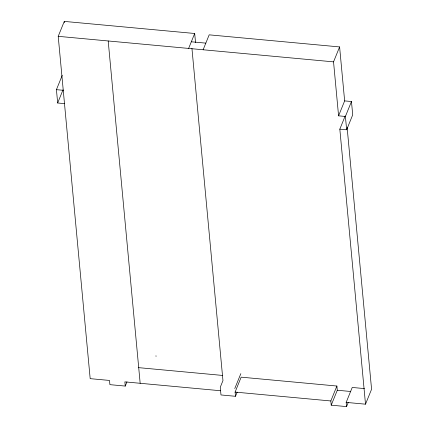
<?xml version="1.0" encoding="UTF-8"?>
<svg xmlns="http://www.w3.org/2000/svg" width="428" height="428" viewBox="0 0 428 428"><rect width="100%" height="100%" fill="white"/><g stroke="black" fill="none" stroke-linecap="round" stroke-linejoin="round"><path stroke-width="0.64" d="M126.95 381.899L125.254 386.077L109.905 384.654L109.509 380.444L90.18 378.652L58.208 36.332L64.275 21.4L194.692 33.491L195.548 42.688M64.494 103.624L57.673 102.993L56.426 89.666L62.247 75.328M57.673 102.993L63.007 89.853M188.625 48.428L194.692 33.491M203.123 49.771L209.185 34.839L339.602 46.93L344.642 100.896L338.58 115.828L345.401 116.459L351.468 101.527L344.642 100.896M338.58 115.828L333.54 61.862L339.602 46.93M191.942 48.444L222.961 380.604L220.27 387.238L220.987 394.953L235.486 396.301L235.095 392.091L241.157 377.159L336.89 386.035L330.828 400.966L331.219 405.177L346.568 406.6L346.177 402.39L365.512 404.182L339.827 129.154L345.161 116.015M234.763 388.581L240.83 373.649M235.486 396.301L237.182 392.118M339.827 129.154L346.648 129.791L352.709 114.854L351.468 101.527M331.219 405.177L337.285 390.245L336.89 386.035M346.177 402.39L352.239 387.458L364.485 388.592M346.568 406.6L348.269 402.416M365.512 404.182L371.574 389.25L347.129 127.512M191.321 41.789L205.82 43.132M58.208 36.332L333.54 61.862M56.426 89.666L63.248 90.297M155.701 356.01L156.332 356.069M138.244 367.615L222.678 375.442M337.285 390.245L350.714 391.486M220.597 390.748L124.858 381.867L125.254 386.077M235.095 392.091L330.828 400.966M345.401 116.459L346.648 129.791M108.198 40.97L140.17 383.29M64.275 21.4L64.393 22.716"/></g></svg>
